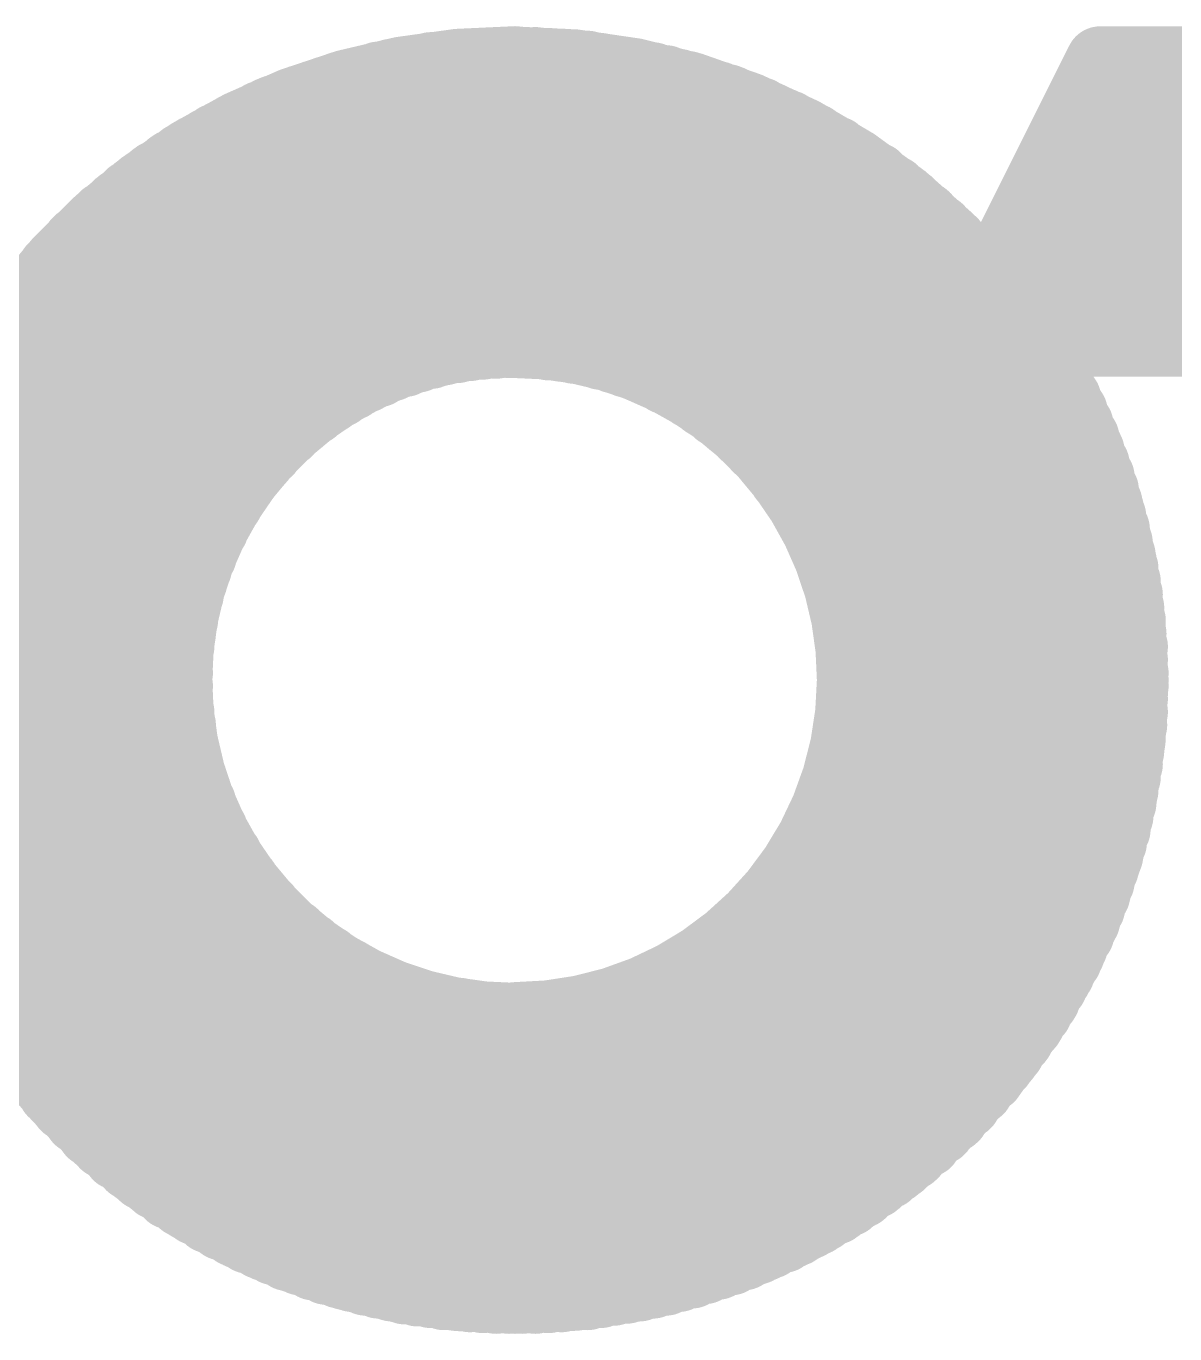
# Model space of a CAD drawing. Extents: x 98.7 to 156, y 84.7 to 176.7.
# Drawn here: x 131.658 to 133.325, y 136.44 to 138.339 of the extents above; entities that cross this region are included whole.
import ezdxf

# ---------------------------------------------------------------- set-up
doc = ezdxf.new("R2010")
doc.units = 0
doc.layers.get('0').update_dxf_attribs({"linetype": 'CONTINUOUS'})
doc.layers.add('SILK-TOP_PHO', color=14, linetype='CONTINUOUS')

# ---------------------------------------------------------------- blocks, each defined once
blk = doc.blocks.new('ROUND_1')
at = {"const_width": 0.050038}
blk.add_lwpolyline([(-0.025018, 0, 1), (0.025018, 0, 1)], format="xyb", close=True, dxfattribs=at)

msp = doc.modelspace()

# ---------------------------------------------------------------- linework, layer by layer
at = {"layer": 'SILK-TOP_PHO', "const_width": 0.100076}
for points in [[(132.367274, 138.288522, 0.2590882), (131.603904, 137.864498)], [(133.055614, 137.967212, 0.2216356), (132.367274, 138.288094)], [(132.367274, 137.87882, 0.4142136), (131.877816, 137.389362)], [(132.855462, 137.389362, 0.4142148), (132.367274, 137.877804)], [(133.265418, 137.389362, 0.145405), (133.11969, 137.87988)], [(131.877816, 137.389362, 0.4142136), (132.367274, 136.899904)], [(132.367274, 136.90092, 0.4111856), (132.855462, 137.389362)], [(132.367274, 136.490456, 0.4131399), (133.265926, 137.389362)], [(131.60248, 136.917176, 0.2600551), (132.367274, 136.490548)]]:
    msp.add_lwpolyline(points, format="xyb", dxfattribs=at)
for points in [[(132.339842, 138.287252), (132.339842, 137.876788)], [(132.358638, 138.287252), (132.358638, 137.877804)], [(132.367274, 138.288268), (132.367274, 138.287252)], [(132.377688, 138.287252), (132.377688, 137.877804)], [(132.396738, 138.287252), (132.396738, 137.876788)], [(133.21665, 138.288268), (133.055614, 137.966196)], [(133.21665, 138.288268), (134.984744, 138.288268)], [(133.230112, 138.288268), (133.230112, 137.879836)], [(133.249162, 138.288268), (133.249162, 137.879836)], [(133.268212, 138.288268), (133.268212, 137.879836)], [(133.287008, 138.288268), (133.287008, 137.879836)], [(133.306058, 138.288268), (133.306058, 137.879836)], [(133.324854, 138.288268), (133.324854, 137.879836)], [(133.343904, 138.288268), (133.343904, 137.879836)], [(133.362954, 138.288268), (133.362954, 137.879836)], [(132.188204, 138.270234), (132.188204, 137.844022)], [(132.194554, 138.27125), (132.53974, 138.27125)], [(132.207254, 138.273536), (132.207254, 137.850372)], [(132.22605, 138.276584), (132.22605, 137.856722)], [(132.2451, 138.279886), (132.2451, 137.862056)], [(132.26415, 138.281918), (132.26415, 137.867136)], [(132.282946, 138.28395), (132.282946, 137.870438)], [(132.301996, 138.284966), (132.301996, 137.873486)], [(132.320792, 138.285982), (132.320792, 137.875518)], [(132.415534, 138.285982), (132.415534, 137.874502)], [(132.434584, 138.284966), (132.434584, 137.87247)], [(132.45338, 138.282934), (132.45338, 137.869422)], [(132.47243, 138.281918), (132.47243, 137.86612)], [(132.49148, 138.278616), (132.49148, 137.860786)], [(132.510276, 138.275568), (132.510276, 137.855706)], [(132.529326, 138.27252), (132.529326, 137.849356)], [(132.548122, 138.269218), (132.548122, 137.843006)], [(133.208014, 138.27125), (134.984744, 138.27125)], [(133.211316, 138.2776), (133.211316, 137.879836)], [(132.112512, 138.251438), (132.112512, 137.806176)], [(132.11556, 138.252454), (132.617718, 138.252454)], [(132.131308, 138.256518), (132.131308, 137.817606)], [(132.150358, 138.260836), (132.150358, 137.827258)], [(132.169408, 138.26617), (132.169408, 137.83564)], [(132.567172, 138.265154), (132.567172, 137.834624)], [(132.586222, 138.260836), (132.586222, 137.824972)], [(132.605018, 138.255502), (132.605018, 137.815574)], [(132.624068, 138.250422), (132.624068, 137.804144)], [(133.198616, 138.252454), (134.984744, 138.252454)], [(132.055616, 138.232388), (132.055616, 137.766044)], [(132.058918, 138.233404), (132.67563, 138.233404)], [(132.074666, 138.238738), (132.074666, 137.780776)], [(132.093462, 138.245088), (132.093462, 137.794492)], [(132.642864, 138.244072), (132.642864, 137.791444)], [(132.661914, 138.237722), (132.661914, 137.777728)], [(132.68071, 138.231372), (132.68071, 137.762996)], [(133.189218, 138.233404), (134.984744, 138.233404)], [(133.192266, 138.239754), (133.192266, 137.879836)], [(132.010404, 138.214608), (132.722874, 138.214608)], [(132.01777, 138.217656), (132.01777, 137.7315)], [(132.03682, 138.225022), (132.03682, 137.74928)], [(132.69976, 138.224006), (132.69976, 137.746232)], [(132.71881, 138.215624), (132.71881, 137.727182)], [(133.17982, 138.214608), (134.984744, 138.214608)], [(131.969256, 138.195558), (132.764022, 138.195558)], [(131.979924, 138.199876), (131.979924, 137.68832)], [(131.99872, 138.209274), (131.99872, 137.710418)], [(132.737606, 138.207242), (132.737606, 137.707116)], [(132.756656, 138.198606), (132.756656, 137.682986)], [(133.170168, 138.195558), (134.984744, 138.195558)], [(133.17347, 138.201908), (133.17347, 137.879836)], [(131.933442, 138.176508), (132.800852, 138.176508)], [(131.942078, 138.180826), (131.942078, 137.631424)], [(131.960874, 138.19124), (131.960874, 137.661904)], [(132.775452, 138.189208), (132.775452, 137.65657)], [(132.794502, 138.178794), (132.794502, 137.625074)], [(133.16077, 138.176508), (134.984744, 138.176508)], [(131.90093, 138.157712), (132.833364, 138.157712)], [(131.903978, 138.159744), (131.903978, 137.54735)], [(131.923028, 138.170412), (131.923028, 137.594594)], [(132.813552, 138.168126), (132.813552, 137.586212)], [(132.832348, 138.157712), (132.832348, 137.536682)], [(133.151372, 138.157712), (134.984744, 138.157712)], [(133.15442, 138.164062), (133.15442, 137.879836)], [(131.866132, 138.135614), (131.866132, 136.642094)], [(131.87045, 138.138662), (132.862828, 138.138662)], [(131.885182, 138.148314), (131.885182, 137.473436)], [(132.851398, 138.146028), (132.851398, 137.450322)], [(133.14172, 138.138662), (134.984744, 138.138662)], [(131.843018, 138.119866), (132.891276, 138.119866)], [(131.847336, 138.122914), (131.847336, 136.65581)], [(132.870194, 138.133582), (132.870194, 136.644126)], [(132.889244, 138.119866), (132.889244, 136.657842)], [(133.132322, 138.119866), (134.984744, 138.119866)], [(133.135624, 138.126216), (133.135624, 137.879836)], [(131.817872, 138.100816), (132.916676, 138.100816)], [(131.828286, 138.108182), (131.828286, 136.669526)], [(132.90804, 138.10615), (132.90804, 136.671558)], [(133.122924, 138.100816), (134.984744, 138.100816)], [(131.79044, 138.078718), (131.79044, 136.69899)], [(131.794504, 138.08202), (132.93979, 138.08202)], [(131.809236, 138.094466), (131.809236, 136.684258)], [(132.92709, 138.091418), (132.92709, 136.68629)], [(133.113526, 138.08202), (134.984744, 138.08202)], [(133.116574, 138.088116), (133.116574, 136.893554)], [(131.77139, 138.06297), (131.77139, 136.715754)], [(131.77139, 138.06297), (132.961888, 138.06297)], [(132.94614, 138.07567), (132.94614, 136.702038)], [(132.964936, 138.059922), (132.964936, 136.717786)], [(133.103874, 138.06297), (134.56158, 138.06297)], [(131.751578, 138.04392), (132.98297, 138.04392)], [(131.752594, 138.04519), (131.752594, 136.732518)], [(132.983986, 138.041888), (132.983986, 136.73582)], [(133.094476, 138.04392), (134.552182, 138.04392)], [(133.097524, 138.05027), (133.097524, 136.866376)], [(131.731512, 138.025124), (133.002782, 138.025124)], [(131.733544, 138.027156), (131.733544, 136.751568)], [(133.002782, 138.024108), (133.002782, 136.7536)], [(133.085078, 138.025124), (134.542784, 138.025124)], [(131.713478, 138.006074), (133.020816, 138.006074)], [(131.714748, 138.00709), (131.714748, 136.770618)], [(133.021832, 138.004042), (133.021832, 136.773666)], [(133.075426, 138.006074), (134.533132, 138.006074)], [(133.078728, 138.012424), (133.078728, 136.840976)], [(131.695698, 137.987278), (131.695698, 136.791446)], [(131.695698, 137.987278), (133.038596, 137.987278)], [(133.040882, 137.98296), (133.040882, 136.794748)], [(133.066028, 137.987278), (134.523734, 137.987278)], [(131.676648, 137.96518), (131.676648, 136.812528)], [(131.67995, 137.968228), (134.514336, 137.968228)], [(133.059678, 137.974578), (133.059678, 136.816846)], [(131.664202, 137.949178), (134.504684, 137.949178)], [(131.64947, 137.930382), (134.495286, 137.930382)], [(131.657852, 137.941812), (131.657852, 136.836912)], [(131.635754, 137.911332), (134.485888, 137.911332)], [(131.638802, 137.916666), (131.638802, 136.862058)], [(131.620006, 137.889234), (131.620006, 136.88949)], [(131.622038, 137.892536), (134.47649, 137.892536)], [(131.112514, 137.873486), (132.30098, 137.873486)], [(132.433568, 137.873486), (133.12394, 137.873486)], [(133.119622, 137.879836), (133.64083, 137.879836)], [(131.150614, 137.85469), (132.217668, 137.85469)], [(132.516626, 137.85469), (133.13664, 137.85469)], [(133.135624, 137.85469), (133.135624, 136.923018)], [(131.172712, 137.83564), (132.168138, 137.83564)], [(132.566156, 137.83564), (133.147054, 137.83564)], [(131.187444, 137.81659), (132.130292, 137.81659)], [(132.604002, 137.81659), (133.157722, 137.81659)], [(133.15442, 137.820908), (133.15442, 136.9568)], [(131.197858, 137.797794), (132.098796, 137.797794)], [(132.635498, 137.797794), (133.168136, 137.797794)], [(131.205224, 137.778744), (132.071364, 137.778744)], [(132.661914, 137.778744), (133.177534, 137.778744)], [(133.17347, 137.785094), (133.17347, 136.992614)], [(131.209542, 137.759948), (132.04825, 137.759948)], [(132.686044, 137.759948), (133.185916, 137.759948)], [(131.210558, 137.740898), (132.027168, 137.740898)], [(132.70611, 137.740898), (133.194552, 137.740898)], [(133.192266, 137.743946), (133.192266, 137.033508)], [(131.209542, 137.721848), (132.009388, 137.721848)], [(132.724906, 137.721848), (133.201918, 137.721848)], [(131.20624, 137.703052), (131.99237, 137.703052)], [(132.741924, 137.703052), (133.209284, 137.703052)], [(131.19989, 137.684002), (131.976622, 137.684002)], [(132.756656, 137.684002), (133.21665, 137.684002)], [(133.211316, 137.695686), (133.211316, 137.082022)], [(131.189476, 137.665206), (131.962906, 137.665206)], [(132.770372, 137.665206), (133.222746, 137.665206)], [(131.17576, 137.646156), (131.951476, 137.646156)], [(132.782818, 137.646156), (133.22808, 137.646156)], [(131.155694, 137.627106), (131.939792, 137.627106)], [(132.793486, 137.627106), (133.233414, 137.627106)], [(133.230112, 137.637774), (133.230112, 137.139934)], [(131.123182, 137.60831), (131.930394, 137.60831)], [(132.8039, 137.60831), (133.238748, 137.60831)], [(130.593846, 137.58926), (131.920996, 137.58926)], [(132.813552, 137.58926), (133.242812, 137.58926)], [(130.58521, 137.570464), (131.91363, 137.570464)], [(132.820918, 137.570464), (133.24713, 137.570464)], [(130.576828, 137.551414), (131.906264, 137.551414)], [(132.828284, 137.551414), (133.251194, 137.551414)], [(133.249162, 137.55878), (133.249162, 137.218928)], [(130.568446, 137.532618), (131.899914, 137.532618)], [(132.83438, 137.532618), (133.254496, 137.532618)], [(130.560064, 137.513568), (131.89458, 137.513568)], [(132.839714, 137.513568), (133.257544, 137.513568)], [(130.551682, 137.494518), (131.889246, 137.494518)], [(132.844032, 137.494518), (133.259576, 137.494518)], [(130.5433, 137.475722), (131.886198, 137.475722)], [(132.848096, 137.475722), (133.261862, 137.475722)], [(130.535934, 137.456672), (131.88315, 137.456672)], [(132.851398, 137.456672), (133.262878, 137.456672)], [(130.527298, 137.437876), (131.880864, 137.437876)], [(132.85343, 137.437876), (133.26491, 137.437876)], [(130.518916, 137.418826), (131.878832, 137.418826)], [(132.854446, 137.418826), (133.26491, 137.418826)], [(130.510534, 137.399776), (131.878832, 137.399776)], [(132.855462, 137.399776), (133.265926, 137.399776)], [(130.502152, 137.38098), (131.878832, 137.38098)], [(132.855462, 137.38098), (133.265926, 137.38098)], [(130.49377, 137.36193), (131.878832, 137.36193)], [(132.854446, 137.36193), (133.26491, 137.36193)], [(130.485388, 137.343134), (131.880864, 137.343134)], [(132.85343, 137.343134), (133.26491, 137.343134)], [(130.477006, 137.324084), (131.88315, 137.324084)], [(132.851398, 137.327386), (132.851398, 136.63168)], [(132.851398, 137.324084), (133.263894, 137.324084)], [(130.46837, 137.305288), (131.885182, 137.305288)], [(131.885182, 137.304018), (131.885182, 136.63041)], [(132.848096, 137.305288), (133.261862, 137.305288)], [(130.461004, 137.286238), (131.889246, 137.286238)], [(132.845048, 137.286238), (133.259576, 137.286238)], [(130.452622, 137.267188), (131.893564, 137.267188)], [(132.839714, 137.267188), (133.257544, 137.267188)], [(130.44424, 137.248392), (131.898898, 137.248392)], [(132.83438, 137.248392), (133.254496, 137.248392)], [(130.435858, 137.229342), (131.905248, 137.229342)], [(131.903978, 137.230358), (131.903978, 136.61898)], [(132.8293, 137.229342), (133.251194, 137.229342)], [(132.832348, 137.241026), (132.832348, 136.619996)], [(130.427476, 137.210546), (131.912614, 137.210546)], [(132.821934, 137.210546), (133.248146, 137.210546)], [(130.419094, 137.191496), (131.91998, 137.191496)], [(132.813552, 137.191496), (132.813552, 136.609582)], [(132.813552, 137.191496), (133.243828, 137.191496)], [(131.136898, 137.172446), (131.929378, 137.172446)], [(131.923028, 137.183114), (131.923028, 136.607296)], [(132.804916, 137.172446), (133.239764, 137.172446)], [(131.16306, 137.15365), (131.938776, 137.15365)], [(132.794502, 137.152634), (132.794502, 136.598914)], [(132.795518, 137.15365), (133.23443, 137.15365)], [(131.181094, 137.1346), (131.95046, 137.1346)], [(131.942078, 137.146284), (131.942078, 136.596882)], [(132.784088, 137.1346), (133.229096, 137.1346)], [(131.19354, 137.115804), (131.96189, 137.115804)], [(131.960874, 137.115804), (131.960874, 136.587484)], [(132.772404, 137.115804), (133.222746, 137.115804)], [(132.775452, 137.120884), (132.775452, 136.5885)], [(131.202176, 137.096754), (131.975606, 137.096754)], [(132.756656, 137.094722), (132.756656, 136.578848)], [(132.758688, 137.096754), (133.21665, 137.096754)], [(131.207256, 137.077704), (131.990338, 137.077704)], [(131.979924, 137.089388), (131.979924, 136.577832)], [(132.743956, 137.077704), (133.2103, 137.077704)], [(131.209542, 137.058908), (132.007102, 137.058908)], [(131.99872, 137.06729), (131.99872, 136.56945)], [(132.727192, 137.058908), (133.202934, 137.058908)], [(132.737606, 137.070338), (132.737606, 136.570466)], [(131.209542, 137.039858), (132.025136, 137.039858)], [(132.01777, 137.046208), (132.01777, 136.561068)], [(132.708142, 137.039858), (133.195568, 137.039858)], [(132.71881, 137.050526), (132.71881, 136.562084)], [(131.207256, 137.021062), (132.046218, 137.021062)], [(132.03682, 137.028428), (132.03682, 136.552686)], [(132.688076, 137.021062), (133.187186, 137.021062)], [(132.69976, 137.031476), (132.69976, 136.553702)], [(131.202176, 137.002012), (132.069332, 137.002012)], [(132.055616, 137.01141), (132.055616, 136.546336)], [(132.074666, 136.996678), (132.074666, 136.53897)], [(132.661914, 136.99998), (132.661914, 136.539986)], [(132.664962, 137.002012), (133.177534, 137.002012)], [(132.68071, 137.014712), (132.68071, 136.546336)], [(131.19354, 136.983216), (132.095748, 136.983216)], [(132.093462, 136.983216), (132.093462, 136.53262)], [(132.6388, 136.983216), (133.169152, 136.983216)], [(132.642864, 136.986264), (132.642864, 136.533636)], [(131.18211, 136.964166), (132.126228, 136.964166)], [(132.112512, 136.971532), (132.112512, 136.527286)], [(132.131308, 136.959848), (132.131308, 136.522206)], [(132.605018, 136.962134), (132.605018, 136.522206)], [(132.60832, 136.964166), (133.158738, 136.964166)], [(132.624068, 136.973564), (132.624068, 136.527286)], [(131.164076, 136.945116), (132.163058, 136.945116)], [(132.150358, 136.95045), (132.150358, 136.516872)], [(132.169408, 136.942068), (132.169408, 136.512554)], [(132.567172, 136.943084), (132.567172, 136.512554)], [(132.57149, 136.945116), (133.14807, 136.945116)], [(132.586222, 136.952482), (132.586222, 136.516872)], [(131.137914, 136.92632), (132.210302, 136.92632)], [(132.188204, 136.933686), (132.188204, 136.50849)], [(132.207254, 136.927336), (132.207254, 136.504172)], [(132.22605, 136.920986), (132.22605, 136.501124)], [(132.510276, 136.922002), (132.510276, 136.50214)], [(132.522976, 136.92632), (133.137656, 136.92632)], [(132.529326, 136.928352), (132.529326, 136.505188)], [(132.548122, 136.934702), (132.548122, 136.50849)], [(129.958084, 136.90727), (132.286248, 136.90727)], [(132.2451, 136.915652), (132.2451, 136.498838)], [(132.26415, 136.910572), (132.26415, 136.49579)], [(132.282946, 136.90727), (132.282946, 136.494774)], [(132.301996, 136.904222), (132.301996, 136.492742)], [(132.320792, 136.901936), (132.320792, 136.491472)], [(132.339842, 136.90092), (132.339842, 136.490456)], [(132.396738, 136.90092), (132.396738, 136.490456)], [(132.415534, 136.903206), (132.415534, 136.491472)], [(132.434584, 136.905238), (132.434584, 136.492742)], [(132.447284, 136.90727), (133.125972, 136.90727)], [(132.45338, 136.908286), (132.45338, 136.494774)], [(132.47243, 136.911588), (132.47243, 136.49579)], [(132.49148, 136.916668), (132.49148, 136.498838)], [(131.621022, 136.888474), (133.113526, 136.888474)], [(132.358638, 136.899904), (132.358638, 136.490456)], [(132.377688, 136.899904), (132.377688, 136.490456)], [(131.634738, 136.869424), (133.09981, 136.869424)], [(131.6482, 136.850374), (133.086094, 136.850374)], [(131.663186, 136.831578), (133.071362, 136.831578)], [(131.677918, 136.812528), (133.05663, 136.812528)], [(131.694682, 136.793732), (133.039612, 136.793732)], [(131.711446, 136.774682), (133.022848, 136.774682)], [(131.730496, 136.755632), (133.005068, 136.755632)], [(131.749292, 136.736836), (132.985002, 136.736836)], [(131.770374, 136.717786), (132.964936, 136.717786)], [(131.792472, 136.69899), (132.942838, 136.69899)], [(131.815586, 136.67994), (132.918708, 136.67994)], [(131.840986, 136.661144), (132.893308, 136.661144)], [(131.868418, 136.642094), (132.86613, 136.642094)], [(131.897882, 136.623044), (132.836666, 136.623044)], [(131.930394, 136.604248), (132.804916, 136.604248)], [(131.966208, 136.585198), (132.768086, 136.585198)], [(132.006086, 136.566402), (132.728208, 136.566402)], [(132.053584, 136.547352), (132.68198, 136.547352)], [(132.11048, 136.528302), (132.625084, 136.528302)], [(132.185156, 136.509506), (132.550408, 136.509506)]]:
    msp.add_lwpolyline(points, dxfattribs=at)

# ---------------------------------------------------------------- block references
at = {"layer": 'SILK-TOP_PHO'}
for p in [(132.339842, 138.287252), (132.358638, 138.287252), (132.367274, 138.288522), (132.367274, 138.288268), (132.367274, 138.288268), (132.367274, 138.288094), (132.367274, 138.287252), (132.377688, 138.287252), (132.396738, 138.287252), (133.21665, 138.288268), (133.21665, 138.288268), (133.230112, 138.288268), (133.249162, 138.288268), (133.268212, 138.288268), (133.287008, 138.288268), (133.306058, 138.288268), (133.324854, 138.288268), (133.343904, 138.288268), (133.362954, 138.288268), (132.188204, 138.270234), (132.194554, 138.27125), (132.207254, 138.273536), (132.22605, 138.276584), (132.2451, 138.279886), (132.26415, 138.281918), (132.282946, 138.28395), (132.301996, 138.284966), (132.320792, 138.285982), (132.415534, 138.285982), (132.434584, 138.284966), (132.45338, 138.282934), (132.47243, 138.281918), (132.49148, 138.278616), (132.510276, 138.275568), (132.529326, 138.27252), (132.53974, 138.27125), (132.548122, 138.269218), (133.208014, 138.27125), (133.211316, 138.2776), (132.112512, 138.251438), (132.11556, 138.252454), (132.131308, 138.256518), (132.150358, 138.260836), (132.169408, 138.26617), (132.567172, 138.265154), (132.586222, 138.260836), (132.605018, 138.255502), (132.617718, 138.252454), (132.624068, 138.250422), (133.198616, 138.252454), (132.055616, 138.232388), (132.058918, 138.233404), (132.074666, 138.238738), (132.093462, 138.245088), (132.642864, 138.244072), (132.661914, 138.237722), (132.67563, 138.233404), (132.68071, 138.231372), (133.189218, 138.233404), (133.192266, 138.239754), (132.010404, 138.214608), (132.01777, 138.217656), (132.03682, 138.225022), (132.69976, 138.224006), (132.71881, 138.215624), (132.722874, 138.214608), (133.17982, 138.214608), (131.969256, 138.195558), (131.979924, 138.199876), (131.99872, 138.209274), (132.737606, 138.207242), (132.756656, 138.198606), (132.764022, 138.195558), (133.170168, 138.195558), (133.17347, 138.201908), (131.933442, 138.176508), (131.942078, 138.180826), (131.960874, 138.19124), (132.775452, 138.189208), (132.794502, 138.178794), (132.800852, 138.176508), (133.16077, 138.176508), (131.90093, 138.157712), (131.903978, 138.159744), (131.923028, 138.170412), (132.813552, 138.168126), (132.832348, 138.157712), (132.833364, 138.157712), (133.151372, 138.157712), (133.15442, 138.164062), (131.866132, 138.135614), (131.87045, 138.138662), (131.885182, 138.148314), (132.851398, 138.146028), (132.862828, 138.138662), (133.14172, 138.138662), (131.843018, 138.119866), (131.847336, 138.122914), (132.870194, 138.133582), (132.889244, 138.119866), (132.891276, 138.119866), (133.132322, 138.119866), (133.135624, 138.126216), (131.817872, 138.100816), (131.828286, 138.108182), (132.90804, 138.10615), (132.916676, 138.100816), (133.122924, 138.100816), (131.79044, 138.078718), (131.794504, 138.08202), (131.809236, 138.094466), (132.92709, 138.091418), (132.93979, 138.08202), (133.113526, 138.08202), (133.116574, 138.088116), (131.77139, 138.06297), (131.77139, 138.06297), (132.94614, 138.07567), (132.961888, 138.06297), (132.964936, 138.059922), (133.103874, 138.06297), (131.751578, 138.04392), (131.752594, 138.04519), (132.98297, 138.04392), (132.983986, 138.041888), (133.094476, 138.04392), (133.097524, 138.05027), (131.731512, 138.025124), (131.733544, 138.027156), (133.002782, 138.025124), (133.002782, 138.024108), (133.085078, 138.025124), (131.713478, 138.006074), (131.714748, 138.00709), (133.020816, 138.006074), (133.021832, 138.004042), (133.075426, 138.006074), (133.078728, 138.012424), (131.695698, 137.987278), (131.695698, 137.987278), (133.038596, 137.987278), (133.040882, 137.98296), (133.066028, 137.987278), (131.676648, 137.96518), (131.67995, 137.968228), (133.055614, 137.967212), (133.055614, 137.966196), (133.059678, 137.974578), (131.664202, 137.949178), (131.64947, 137.930382), (131.657852, 137.941812), (131.635754, 137.911332), (131.638802, 137.916666), (131.620006, 137.889234), (131.622038, 137.892536), (132.282946, 137.870438), (132.30098, 137.873486), (132.301996, 137.873486), (132.320792, 137.875518), (132.339842, 137.876788), (132.358638, 137.877804), (132.367274, 137.87882), (132.367274, 137.877804), (132.367274, 137.877804), (132.377688, 137.877804), (132.396738, 137.876788), (132.415534, 137.874502), (132.433568, 137.873486), (132.434584, 137.87247), (132.45338, 137.869422), (133.119622, 137.879836), (133.119622, 137.879836), (133.11969, 137.87988), (133.12394, 137.873486), (133.135624, 137.879836), (133.15442, 137.879836), (133.17347, 137.879836), (133.192266, 137.879836), (133.211316, 137.879836), (133.230112, 137.879836), (133.249162, 137.879836), (133.268212, 137.879836), (133.287008, 137.879836), (133.306058, 137.879836), (133.324854, 137.879836), (133.343904, 137.879836), (133.362954, 137.879836), (132.207254, 137.850372), (132.217668, 137.85469), (132.22605, 137.856722), (132.2451, 137.862056), (132.26415, 137.867136), (132.47243, 137.86612), (132.49148, 137.860786), (132.510276, 137.855706), (132.516626, 137.85469), (133.135624, 137.85469), (133.13664, 137.85469), (132.168138, 137.83564), (132.169408, 137.83564), (132.188204, 137.844022), (132.529326, 137.849356), (132.548122, 137.843006), (132.566156, 137.83564), (132.567172, 137.834624), (133.147054, 137.83564), (132.130292, 137.81659), (132.131308, 137.817606), (132.150358, 137.827258), (132.586222, 137.824972), (132.604002, 137.81659), (132.605018, 137.815574), (133.15442, 137.820908), (133.157722, 137.81659), (132.093462, 137.794492), (132.098796, 137.797794), (132.112512, 137.806176), (132.624068, 137.804144), (132.635498, 137.797794), (133.168136, 137.797794), (132.071364, 137.778744), (132.074666, 137.780776), (132.642864, 137.791444), (132.661914, 137.778744), (132.661914, 137.777728), (133.17347, 137.785094), (133.177534, 137.778744), (132.04825, 137.759948), (132.055616, 137.766044), (132.68071, 137.762996), (132.686044, 137.759948), (133.185916, 137.759948), (132.027168, 137.740898), (132.03682, 137.74928), (132.69976, 137.746232), (132.70611, 137.740898), (133.192266, 137.743946), (133.194552, 137.740898), (132.009388, 137.721848), (132.01777, 137.7315), (132.71881, 137.727182), (132.724906, 137.721848), (133.201918, 137.721848), (131.99237, 137.703052), (131.99872, 137.710418), (132.737606, 137.707116), (132.741924, 137.703052), (133.209284, 137.703052), (131.976622, 137.684002), (131.979924, 137.68832), (132.756656, 137.684002), (132.756656, 137.682986), (133.211316, 137.695686), (133.21665, 137.684002), (131.960874, 137.661904), (131.962906, 137.665206), (132.770372, 137.665206), (133.222746, 137.665206), (131.951476, 137.646156), (132.775452, 137.65657), (132.782818, 137.646156), (133.22808, 137.646156), (131.939792, 137.627106), (131.942078, 137.631424), (132.793486, 137.627106), (132.794502, 137.625074), (133.230112, 137.637774), (133.233414, 137.627106), (131.930394, 137.60831), (132.8039, 137.60831), (133.238748, 137.60831), (131.920996, 137.58926), (131.923028, 137.594594), (132.813552, 137.58926), (132.813552, 137.586212), (133.242812, 137.58926), (131.91363, 137.570464), (132.820918, 137.570464), (133.24713, 137.570464), (131.903978, 137.54735), (131.906264, 137.551414), (132.828284, 137.551414), (133.249162, 137.55878), (133.251194, 137.551414), (131.899914, 137.532618), (132.832348, 137.536682), (132.83438, 137.532618), (133.254496, 137.532618), (131.89458, 137.513568), (132.839714, 137.513568), (133.257544, 137.513568), (131.889246, 137.494518), (132.844032, 137.494518), (133.259576, 137.494518), (131.885182, 137.473436), (131.886198, 137.475722), (132.848096, 137.475722), (133.261862, 137.475722), (131.88315, 137.456672), (132.851398, 137.456672), (133.262878, 137.456672), (131.880864, 137.437876), (132.851398, 137.450322), (132.85343, 137.437876), (133.26491, 137.437876), (131.878832, 137.418826), (132.854446, 137.418826), (133.26491, 137.418826), (131.878832, 137.399776), (132.855462, 137.399776), (133.265926, 137.399776), (131.877816, 137.389362), (131.877816, 137.389362), (131.877816, 137.389362), (131.878832, 137.38098), (132.855462, 137.389362), (132.855462, 137.389362), (132.855462, 137.389362), (132.855462, 137.38098), (133.265418, 137.389362), (133.265926, 137.389362), (133.265926, 137.389362), (133.265926, 137.38098), (131.878832, 137.36193), (132.854446, 137.36193), (133.26491, 137.36193), (131.880864, 137.343134), (132.85343, 137.343134), (133.26491, 137.343134), (131.88315, 137.324084), (132.851398, 137.327386), (132.851398, 137.324084), (133.263894, 137.324084), (131.885182, 137.305288), (131.885182, 137.304018), (132.848096, 137.305288), (133.261862, 137.305288), (131.889246, 137.286238), (132.845048, 137.286238), (133.259576, 137.286238), (131.893564, 137.267188), (132.839714, 137.267188), (133.257544, 137.267188), (131.898898, 137.248392), (132.83438, 137.248392), (133.254496, 137.248392), (131.903978, 137.230358), (131.905248, 137.229342), (132.8293, 137.229342), (132.832348, 137.241026), (133.251194, 137.229342), (131.912614, 137.210546), (132.821934, 137.210546), (133.248146, 137.210546), (133.249162, 137.218928), (131.91998, 137.191496), (132.813552, 137.191496), (132.813552, 137.191496), (133.243828, 137.191496), (131.923028, 137.183114), (131.929378, 137.172446), (132.804916, 137.172446), (133.239764, 137.172446), (131.938776, 137.15365), (132.794502, 137.152634), (132.795518, 137.15365), (133.23443, 137.15365), (131.942078, 137.146284), (131.95046, 137.1346), (132.784088, 137.1346), (133.229096, 137.1346), (133.230112, 137.139934), (131.960874, 137.115804), (131.96189, 137.115804), (132.772404, 137.115804), (132.775452, 137.120884), (133.222746, 137.115804), (131.975606, 137.096754), (132.756656, 137.094722), (132.758688, 137.096754), (133.21665, 137.096754), (131.979924, 137.089388), (131.990338, 137.077704), (132.743956, 137.077704), (133.2103, 137.077704), (133.211316, 137.082022), (131.99872, 137.06729), (132.007102, 137.058908), (132.727192, 137.058908), (132.737606, 137.070338), (133.202934, 137.058908), (132.01777, 137.046208), (132.025136, 137.039858), (132.708142, 137.039858), (132.71881, 137.050526), (133.195568, 137.039858), (132.03682, 137.028428), (132.046218, 137.021062), (132.688076, 137.021062), (132.69976, 137.031476), (133.187186, 137.021062), (133.192266, 137.033508), (132.055616, 137.01141), (132.069332, 137.002012), (132.074666, 136.996678), (132.661914, 136.99998), (132.664962, 137.002012), (132.68071, 137.014712), (133.177534, 137.002012), (132.093462, 136.983216), (132.095748, 136.983216), (132.6388, 136.983216), (132.642864, 136.986264), (133.169152, 136.983216), (133.17347, 136.992614), (132.112512, 136.971532), (132.126228, 136.964166), (132.131308, 136.959848), (132.605018, 136.962134), (132.60832, 136.964166), (132.624068, 136.973564), (133.158738, 136.964166), (132.150358, 136.95045), (132.163058, 136.945116), (132.169408, 136.942068), (132.567172, 136.943084), (132.57149, 136.945116), (132.586222, 136.952482), (133.14807, 136.945116), (133.15442, 136.9568), (132.188204, 136.933686), (132.207254, 136.927336), (132.210302, 136.92632), (132.22605, 136.920986), (132.510276, 136.922002), (132.522976, 136.92632), (132.529326, 136.928352), (132.548122, 136.934702), (133.135624, 136.923018), (133.137656, 136.92632), (132.2451, 136.915652), (132.26415, 136.910572), (132.282946, 136.90727), (132.286248, 136.90727), (132.301996, 136.904222), (132.320792, 136.901936), (132.339842, 136.90092), (132.367274, 136.90092), (132.396738, 136.90092), (132.415534, 136.903206), (132.434584, 136.905238), (132.447284, 136.90727), (132.45338, 136.908286), (132.47243, 136.911588), (132.49148, 136.916668), (133.125972, 136.90727), (131.620006, 136.88949), (131.621022, 136.888474), (132.358638, 136.899904), (132.367274, 136.899904), (132.367274, 136.899904), (132.377688, 136.899904), (133.113526, 136.888474), (133.116574, 136.893554), (131.634738, 136.869424), (133.097524, 136.866376), (133.09981, 136.869424), (131.638802, 136.862058), (131.6482, 136.850374), (133.086094, 136.850374), (131.657852, 136.836912), (131.663186, 136.831578), (133.071362, 136.831578), (133.078728, 136.840976), (131.676648, 136.812528), (131.677918, 136.812528), (133.05663, 136.812528), (133.059678, 136.816846), (131.694682, 136.793732), (131.695698, 136.791446), (133.039612, 136.793732), (133.040882, 136.794748), (131.711446, 136.774682), (131.714748, 136.770618), (133.021832, 136.773666), (133.022848, 136.774682), (131.730496, 136.755632), (131.733544, 136.751568), (133.002782, 136.7536), (133.005068, 136.755632), (131.749292, 136.736836), (131.752594, 136.732518), (132.983986, 136.73582), (132.985002, 136.736836), (131.770374, 136.717786), (131.77139, 136.715754), (132.964936, 136.717786), (132.964936, 136.717786), (131.79044, 136.69899), (131.792472, 136.69899), (132.942838, 136.69899), (132.94614, 136.702038), (131.809236, 136.684258), (131.815586, 136.67994), (132.918708, 136.67994), (132.92709, 136.68629), (131.828286, 136.669526), (131.840986, 136.661144), (131.847336, 136.65581), (132.889244, 136.657842), (132.893308, 136.661144), (132.90804, 136.671558), (131.866132, 136.642094), (131.868418, 136.642094), (132.86613, 136.642094), (132.870194, 136.644126), (131.885182, 136.63041), (131.897882, 136.623044), (131.903978, 136.61898), (132.832348, 136.619996), (132.836666, 136.623044), (132.851398, 136.63168), (131.923028, 136.607296), (131.930394, 136.604248), (132.794502, 136.598914), (132.804916, 136.604248), (132.813552, 136.609582), (131.942078, 136.596882), (131.960874, 136.587484), (131.966208, 136.585198), (132.756656, 136.578848), (132.768086, 136.585198), (132.775452, 136.5885), (131.979924, 136.577832), (131.99872, 136.56945), (132.006086, 136.566402), (132.01777, 136.561068), (132.71881, 136.562084), (132.728208, 136.566402), (132.737606, 136.570466), (132.03682, 136.552686), (132.053584, 136.547352), (132.055616, 136.546336), (132.68071, 136.546336), (132.68198, 136.547352), (132.69976, 136.553702), (132.074666, 136.53897), (132.093462, 136.53262), (132.11048, 136.528302), (132.112512, 136.527286), (132.131308, 136.522206), (132.605018, 136.522206), (132.624068, 136.527286), (132.625084, 136.528302), (132.642864, 136.533636), (132.661914, 136.539986), (132.150358, 136.516872), (132.169408, 136.512554), (132.185156, 136.509506), (132.188204, 136.50849), (132.207254, 136.504172), (132.529326, 136.505188), (132.548122, 136.50849), (132.550408, 136.509506), (132.567172, 136.512554), (132.586222, 136.516872), (132.22605, 136.501124), (132.2451, 136.498838), (132.26415, 136.49579), (132.282946, 136.494774), (132.301996, 136.492742), (132.320792, 136.491472), (132.339842, 136.490456), (132.358638, 136.490456), (132.367274, 136.490548), (132.367274, 136.490456), (132.367274, 136.490456), (132.377688, 136.490456), (132.396738, 136.490456), (132.415534, 136.491472), (132.434584, 136.492742), (132.45338, 136.494774), (132.47243, 136.49579), (132.49148, 136.498838), (132.510276, 136.50214)]:
    msp.add_blockref('ROUND_1', p, dxfattribs=at)

doc.saveas('drawing.dxf')
